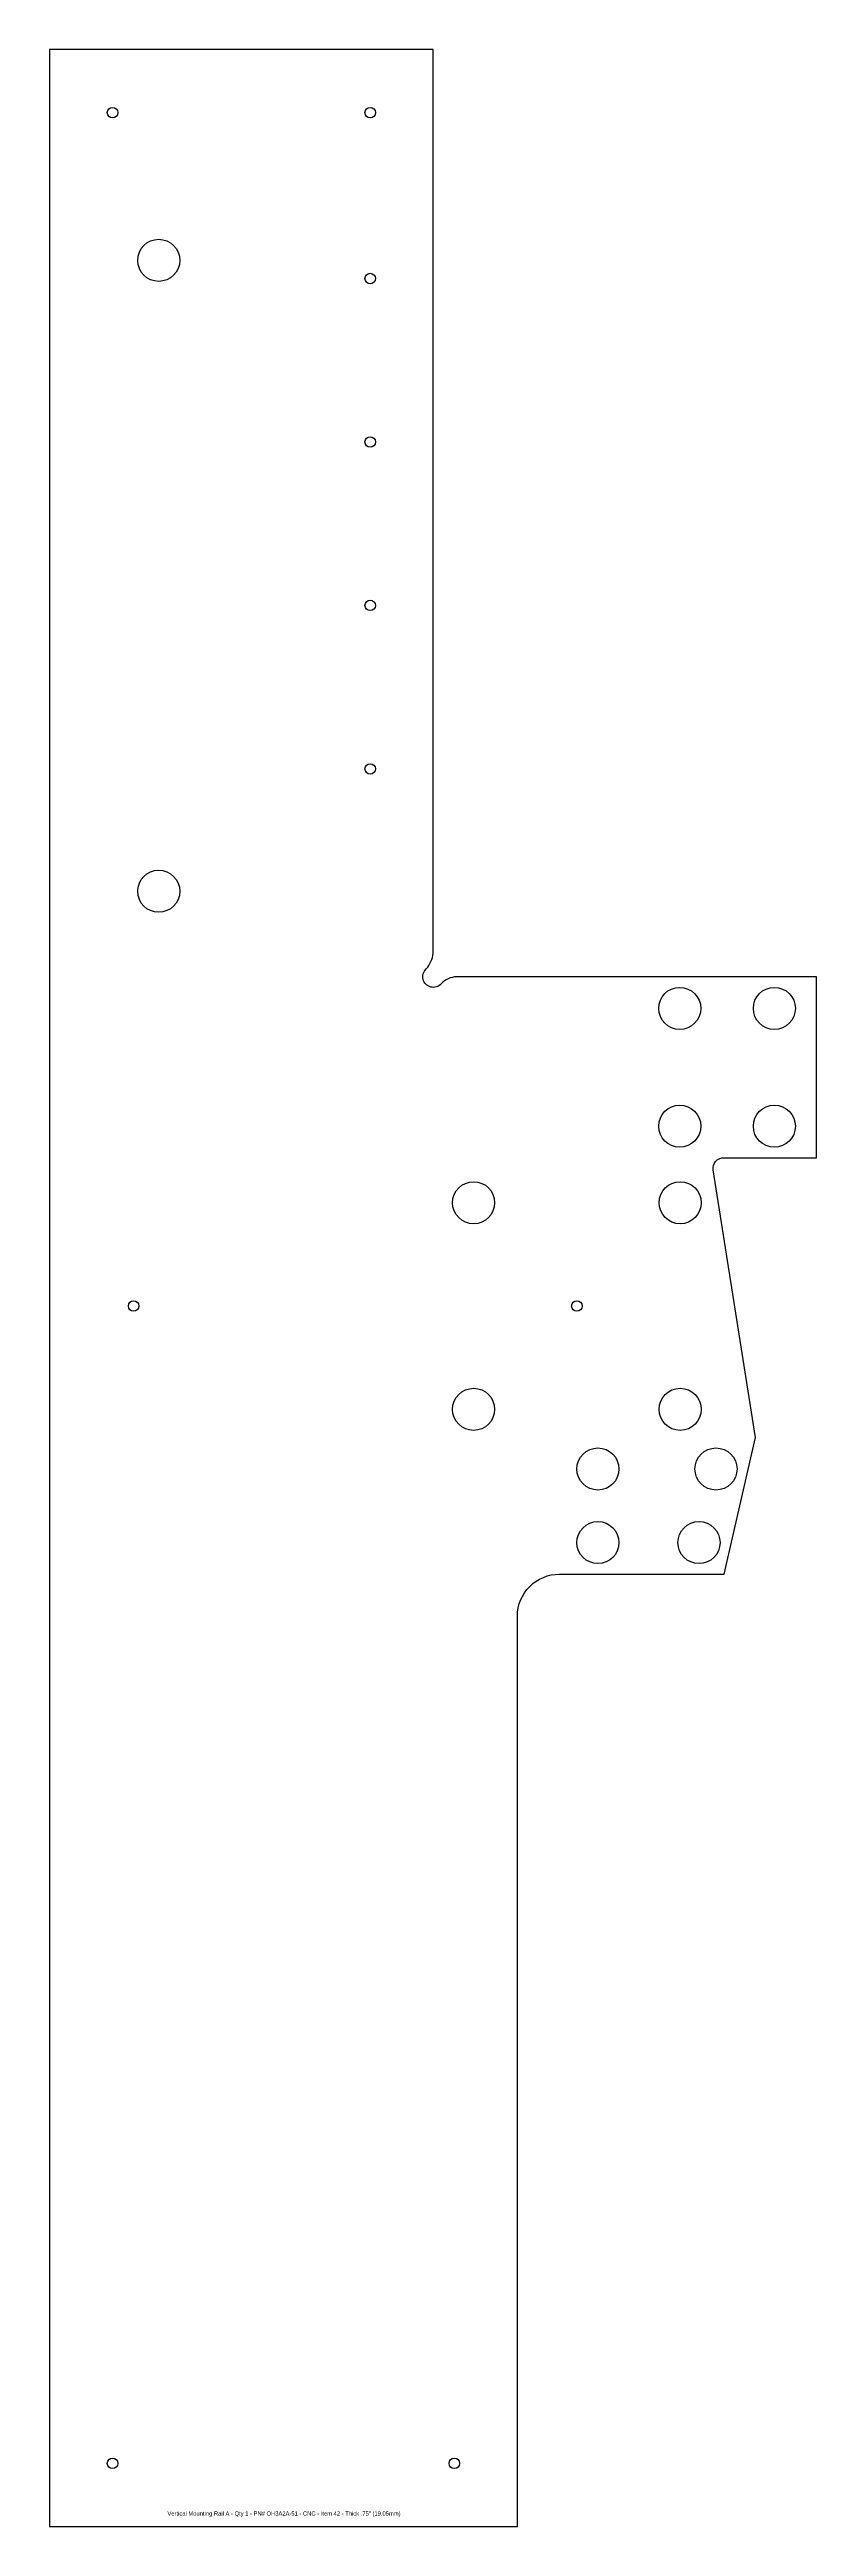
# Model space of a CAD drawing. Extents: x 2.3 to 11.4, y 2.3 to 31.8.
import ezdxf

# ---------------------------------------------------------------- set-up
doc = ezdxf.new("R2010")
doc.units = 0
doc.header["$MEASUREMENT"] = 0
doc.layers.get('0').update_dxf_attribs({"linetype": 'CONTINUOUS'})
doc.layers.add('Info', color=4, linetype='CONTINUOUS')
doc.styles.add('Annotative', font='txt')

msp = doc.modelspace()

# ---------------------------------------------------------------- linework, layer by layer
at = {"color": 7, "linetype": 'Continuous'}
msp.add_lwpolyline([(6.863, 21.027), (6.863, 31.771), (2.3, 31.771), (2.3, 2.326), (7.863, 2.326), (7.863, 13.147, -0.414214), (8.363, 13.647), (10.32, 13.647), (10.695, 15.272), (10.191, 18.452, -0.461006), (10.315, 18.597), (11.418, 18.597), (11.418, 20.747), (7.142, 20.747, 0.213422), (6.956, 20.664, -1.062019), (6.78, 20.841, 0.145876)], format="xyb", close=True, dxfattribs=at)
for centre, radius in [((3.05, 31.021), 0.0625), ((6.113, 31.021), 0.0625), ((3.599, 29.265), 0.25), ((6.113, 29.049), 0.0625), ((6.113, 27.106), 0.0625), ((6.113, 25.163), 0.0625), ((6.113, 23.219), 0.0625), ((3.599, 21.765), 0.25), ((9.793, 20.372), 0.25), ((10.918, 20.372), 0.25), ((9.793, 18.972), 0.25), ((10.918, 18.972), 0.25), ((7.342, 18.062), 0.25), ((9.798, 18.062), 0.25), ((3.3, 16.834), 0.0625), ((8.57, 16.834), 0.0625), ((7.342, 15.606), 0.25), ((9.798, 15.606), 0.25), ((8.82, 14.897), 0.25), ((10.224, 14.897), 0.25), ((8.82, 14.022), 0.25), ((10.022, 14.022), 0.25), ((3.05, 3.076), 0.0625), ((7.113, 3.076), 0.0625)]:
    msp.add_circle(centre, radius, dxfattribs=at)

# ---------------------------------------------------------------- texts
at = {"layer": 'Info', "insert": (5.088, 2.505), "char_height": 0.05, "attachment_point": 2, "style": 'Annotative'}
msp.add_mtext_dynamic_manual_height_columns('Vertical Mounting Rail A - Qty 1 - PN# OH3A2A-51 - CNC - Item 42 - Thick .75" (19.05mm)', width=5.31726, gutter_width=0.625, heights=[0.083], dxfattribs=at)

doc.saveas('drawing.dxf')
